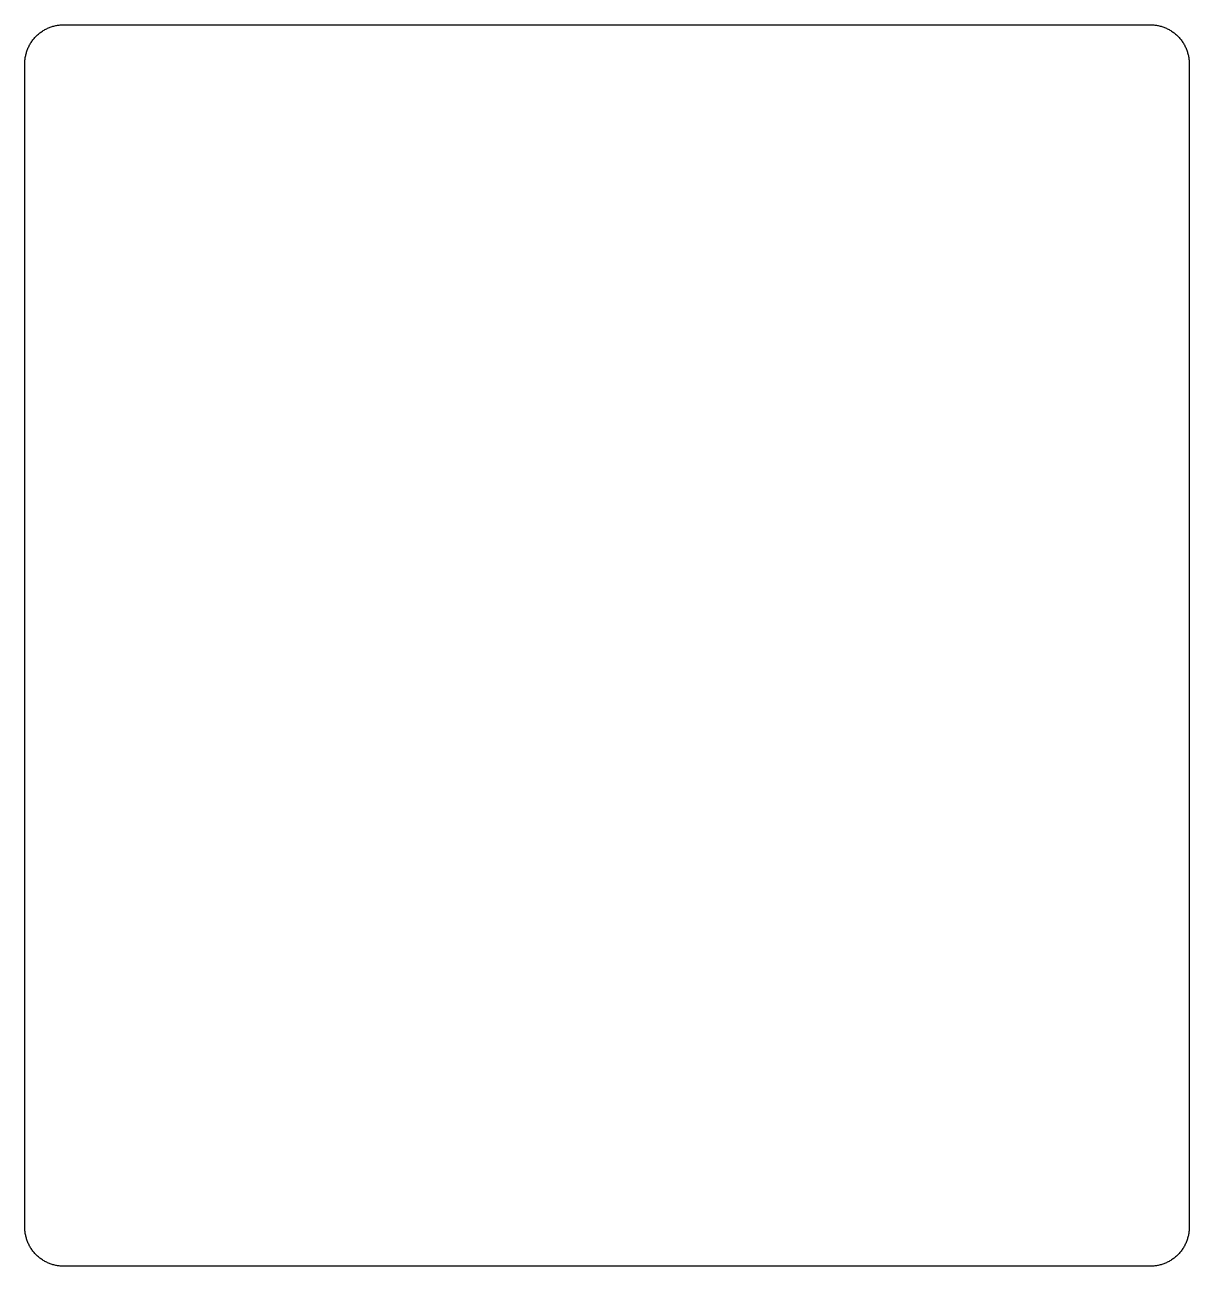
# Model space of a CAD drawing. Header units: inches. Extents: x 351.99 to 359.49, y -423.73 to -415.73.
import ezdxf

# ---------------------------------------------------------------- set-up
doc = ezdxf.new("R2010")
doc.units = ezdxf.units.IN
doc.header["$MEASUREMENT"] = 0
doc.layers.add('cut', color=1, linetype='Continuous', true_color=0xff0000)

msp = doc.modelspace()

# ---------------------------------------------------------------- linework, layer by layer
at = {"layer": 'cut'}
for points in [[(351.9888, -415.9802, 2), (351.9888, -415.7302, 2), (352.2388, -415.7302, 2)], [(359.2388, -415.7302, 2), (359.4888, -415.7302, 2), (359.4888, -415.9802, 2)], [(352.2388, -423.7302, 2), (351.9888, -423.7302, 2), (351.9888, -423.4802, 2)], [(359.4888, -423.4802, 2), (359.4888, -423.7302, 2), (359.2388, -423.7302, 2)]]:
    msp.add_rational_spline(points, [1, 0.707106781187, 1], degree=2, dxfattribs=at)
for points in [[(352.2388, -415.7302, 2), (355.7388, -415.7302, 2), (359.2388, -415.7302, 2)], [(351.9888, -423.4802, 2), (351.9888, -419.7302, 2), (351.9888, -415.9802, 2)], [(359.4888, -415.9802, 2), (359.4888, -419.7302, 2), (359.4888, -423.4802, 2)], [(359.2388, -423.7302, 2), (355.7388, -423.7302, 2), (352.2388, -423.7302, 2)]]:
    msp.add_open_spline(points, degree=2, dxfattribs=at)

doc.saveas('drawing.dxf')
